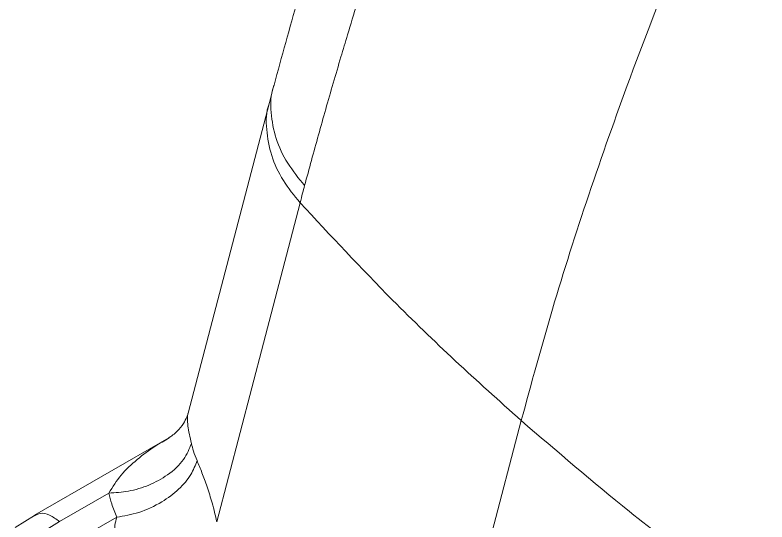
# Model space of a CAD drawing. Header units: millimetres. Extents: x 169 to 14583, y -399 to 10804.
# Drawn here: x 3533.8 to 3638.2, y 9034.1 to 9104.5 of the extents above; entities that cross this region are included whole.
import ezdxf

# ---------------------------------------------------------------- set-up
doc = ezdxf.new("R2010")
doc.units = ezdxf.units.MM
doc.header["$LTSCALE"] = 35

msp = doc.modelspace()

# ---------------------------------------------------------------- linework, layer by layer
at = {"color": 7, "linetype": 'Continuous', "lineweight": 18}
for p, q in [((3569.753, 9094.75), (3569.116, 9092.345)), ((3569.116, 9092.347), (3557.824, 9049.241)), ((3588.84, 8989.864), (3604.085, 9048.199)), ((3555.464, 9045.993), (3536.527, 9035.061)), ((3546.817, 9038.143), (3539.978, 9034.194)), ((3536.514, 9035.051), (3533.803, 9033.384)), ((3542.713, 9031.787), (3547.915, 9034.79)), ((3537.374, 9032.592), (3539.978, 9034.194))]:
    msp.add_line(p, q, dxfattribs=at)
at = {"color": 7, "linetype": 'Continuous', "lineweight": 18, "flags": 128}
msp.add_lwpolyline([(3561.817, 9034.14), (3568.292, 9058.943), (3573.381, 9078.43)], dxfattribs=at)
at = {"color": 7, "linetype": 'Continuous', "lineweight": 18}
for points, knots in [([(3615.722, 9232.66), (3613.576, 9227.654), (3609.278, 9217.631), (3603.448, 9202.779), (3598.14, 9188.111), (3593.501, 9173.751), (3589.304, 9159.741), (3585.328, 9146.13), (3581.149, 9132.729), (3576.877, 9119.613), (3573.066, 9106.834), (3570.838, 9098.687), (3569.758, 9094.738)], [0, 0, 0, 0, 0.1013836, 0.202947, 0.3047203, 0.4062413, 0.5065487, 0.6053337, 0.7022396, 0.8032555, 0.9046378, 1, 1, 1, 1]), ([(3574.008, 9080.805), (3574.321, 9081.968), (3574.948, 9084.297), (3575.926, 9087.832), (3576.933, 9091.403), (3577.974, 9095.012), (3578.986, 9098.455), (3580.088, 9102.136), (3581.234, 9105.895), (3582.468, 9109.857), (3583.558, 9113.299), (3584.523, 9116.304), (3585.344, 9118.804), (3586.125, 9121.235), (3586.804, 9123.47), (3587.462, 9125.727), (3588.066, 9127.881), (3588.746, 9130.396), (3589.406, 9132.934), (3590.199, 9136.086), (3591.007, 9139.41), (3591.996, 9143.599), (3593.007, 9147.989), (3594.196, 9153.199), (3595.526, 9159.014), (3597.065, 9165.572), (3598.435, 9171.126), (3599.572, 9175.509), (3600.396, 9178.572), (3601.159, 9181.297), (3601.825, 9183.612), (3602.429, 9185.657), (3603.075, 9187.797), (3603.764, 9190.022), (3604.477, 9192.274), (3605.207, 9194.527), (3606.302, 9197.83), (3607.778, 9202.13), (3610.252, 9209.009), (3613.555, 9217.698), (3616.423, 9224.612), (3617.916, 9228.211)], [0, 0, 0, 0, 0.027689, 0.0554605, 0.0833146, 0.1112514, 0.1392708, 0.1626644, 0.1955158, 0.2247, 0.2520431, 0.2726147, 0.2915867, 0.3076014, 0.3259958, 0.3396876, 0.3554408, 0.3710548, 0.3916349, 0.4071592, 0.434526, 0.4577364, 0.4894002, 0.5197294, 0.5578354, 0.6001421, 0.6438142, 0.6625931, 0.68285, 0.7016917, 0.7141991, 0.7267583, 0.7405448, 0.7549047, 0.7691504, 0.7834993, 0.7979513, 0.8323424, 0.8659513, 0.9302377, 1, 1, 1, 1]), ([(3604.085, 9048.199), (3605.485, 9053.333), (3608.283, 9063.601), (3613.358, 9079.485), (3619.42, 9096.651), (3626.596, 9115.148), (3632.399, 9128.443), (3635.3, 9135.09)], [0, 0, 0, 0, 0.1866694, 0.3733387, 0.5600079, 0.780004, 1, 1, 1, 1]), ([(3574.008, 9080.805), (3573.181, 9081.823), (3571.481, 9083.913), (3569.882, 9087.383), (3569.257, 9090.96), (3569.251, 9093.486), (3569.752, 9094.652), (3569.785, 9094.729)], [0, 0, 0, 0, 0.2311376, 0.474801, 0.7268058, 0.9819855, 1, 1, 1, 1]), ([(3573.381, 9078.43), (3572.554, 9079.449), (3570.856, 9081.541), (3569.258, 9085.019), (3568.638, 9088.61), (3568.627, 9091.127), (3569.118, 9092.281), (3569.142, 9092.338)], [0, 0, 0, 0, 0.23217683, 0.47696772, 0.73017563, 0.98661281, 1, 1, 1, 1]), ([(3573.381, 9078.43), (3573.497, 9078.873), (3573.704, 9079.664), (3573.915, 9080.456), (3574.008, 9080.805)], [0, 0, 0, 0, 0.56000157, 1, 1, 1, 1]), ([(3604.085, 9048.199), (3601.008, 9050.958), (3594.888, 9056.444), (3584.51, 9066.467), (3577.597, 9073.898), (3573.381, 9078.43)], [0, 0, 0, 0, 0.2829164, 0.5626988, 1, 1, 1, 1]), ([(3557.826, 9049.261), (3557.818, 9049.227), (3557.792, 9049.103), (3557.613, 9048.576), (3557.176, 9047.705), (3556.276, 9046.567), (3555.519, 9046.063), (3555.104, 9045.787)], [0, 0, 0, 0, 0.0472288, 0.1709014, 0.3791129, 0.6595308, 1, 1, 1, 1]), ([(3558.296, 9045.023), (3558.196, 9045.456), (3557.983, 9046.386), (3557.816, 9047.368), (3557.732, 9048.217), (3557.732, 9048.822), (3557.806, 9049.12), (3557.836, 9049.239)], [0, 0, 0, 0, 0.2048053, 0.4398945, 0.6034403, 0.8416941, 1, 1, 1, 1]), ([(3639.192, 9020.51), (3635.777, 9022.968), (3628.943, 9027.887), (3617.11, 9037.046), (3609.04, 9043.956), (3604.085, 9048.199)], [0, 0, 0, 0, 0.278285, 0.55689464, 1, 1, 1, 1]), ([(3546.817, 9038.143), (3547.361, 9039.005), (3548.491, 9040.796), (3550.753, 9042.846), (3552.966, 9044.546), (3554.555, 9045.406), (3555.183, 9045.745)], [0, 0, 0, 0, 0.2552383, 0.5300778, 0.8141335, 1, 1, 1, 1]), ([(3546.817, 9038.143), (3547.726, 9038.197), (3549.612, 9038.307), (3552.475, 9039.193), (3555.19, 9040.674), (3557.372, 9042.702), (3557.996, 9044.27), (3558.296, 9045.023)], [0, 0, 0, 0, 0.1768208, 0.3671543, 0.563548, 0.7902673, 1, 1, 1, 1]), ([(3559.071, 9042.656), (3558.897, 9043.096), (3558.588, 9043.883), (3558.385, 9044.675), (3558.296, 9045.023)], [0, 0, 0, 0, 0.5599768, 1, 1, 1, 1]), ([(3559.071, 9042.656), (3558.828, 9042.001), (3558.327, 9040.648), (3556.602, 9038.636), (3554.137, 9036.78), (3551.089, 9035.341), (3548.942, 9034.968), (3547.915, 9034.79)], [0, 0, 0, 0, 0.1802612, 0.3727203, 0.5694256, 0.7941411, 1, 1, 1, 1]), ([(3561.817, 9034.14), (3561.615, 9035.02), (3561.242, 9036.646), (3560.49, 9038.979), (3559.749, 9041.017), (3559.297, 9042.108), (3559.071, 9042.656)], [0, 0, 0, 0, 0.294879, 0.5453911, 0.7721217, 1, 1, 1, 1]), ([(3547.915, 9034.79), (3547.67, 9035.414), (3547.231, 9036.528), (3546.944, 9037.65), (3546.817, 9038.143)], [0, 0, 0, 0, 0.5599314, 1, 1, 1, 1]), ([(3539.978, 9034.194), (3539.519, 9034.532), (3538.602, 9035.209), (3537.333, 9035.458), (3536.764, 9035.118), (3536.52, 9034.972)], [0, 0, 0, 0, 0.36339787, 0.72679575, 1, 1, 1, 1]), ([(3547.808, 9030.319), (3547.755, 9030.675), (3547.641, 9031.429), (3547.574, 9032.579), (3547.647, 9033.739), (3547.822, 9034.425), (3547.915, 9034.79)], [0, 0, 0, 0, 0.2065662, 0.4370891, 0.7009345, 1, 1, 1, 1])]:
    msp.add_open_spline(points, degree=3, knots=knots, dxfattribs=at)

doc.saveas('drawing.dxf')
